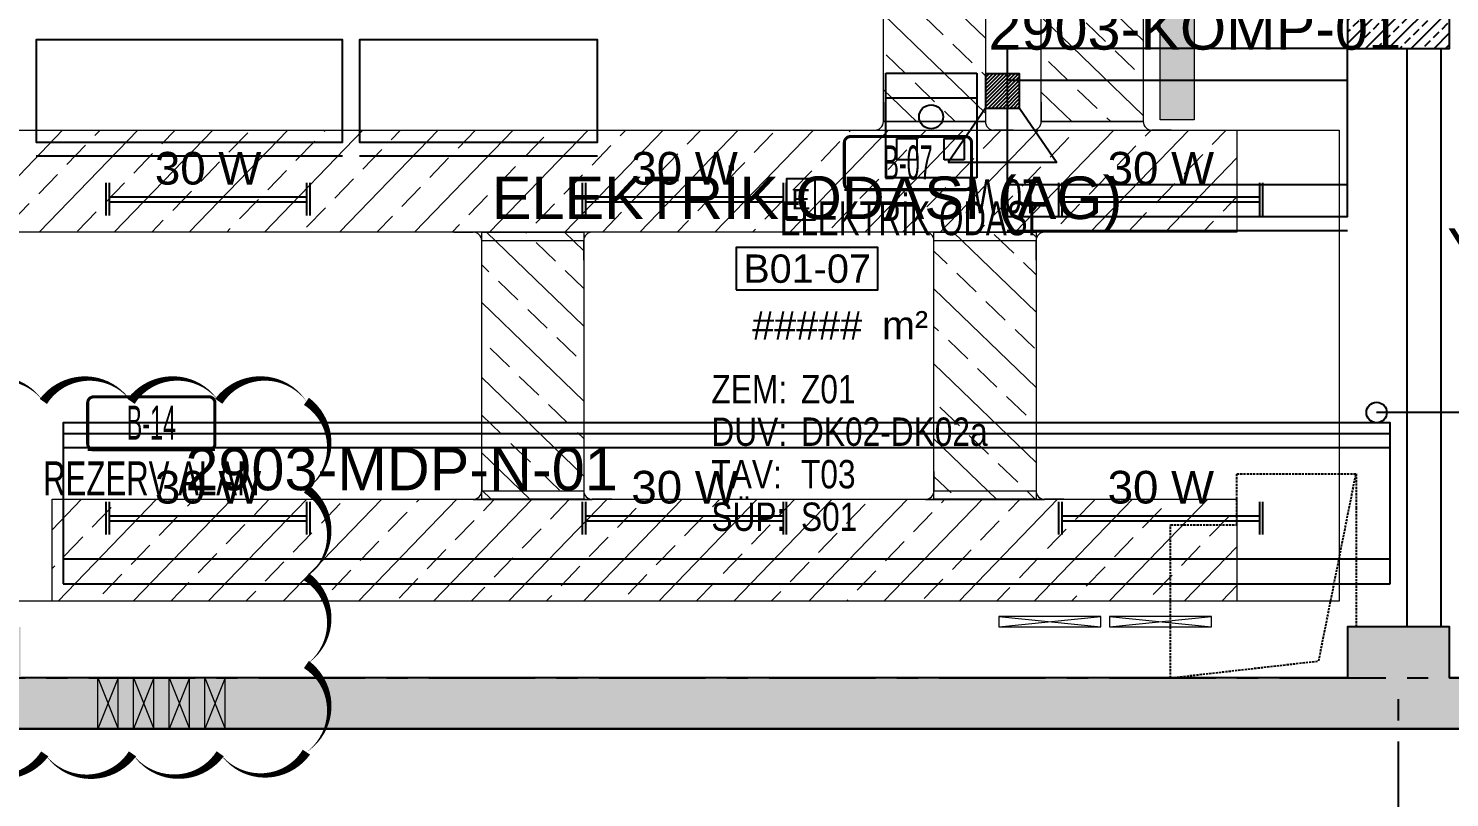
# Model space of a CAD drawing. Header units: millimetres. Extents: x -379292 to 1221486, y 92049 to 447512.
# Drawn here: x -174710 to -166355, y 100115 to 104637 of the extents above; entities that cross this region are included whole.
import ezdxf
from ezdxf.enums import TextEntityAlignment as Align
from ezdxf.lldxf.tags import DXFTag

# ---------------------------------------------------------------- set-up
doc = ezdxf.new("R2010")
doc.units = ezdxf.units.MM
doc.linetypes.add('CENTER', pattern=[2, 1.25, -0.25, 0.25, -0.25])
doc.linetypes.add('HIDDEN', pattern=[9.525, 6.35, -3.175])
for name, color, linetype in [('-M-MAHAL-DEBILER', 7, 'Continuous'), ('-M-MAHAL-ETIKET-NOT', 7, 'Continuous'), ('-M-MAHAL-ETIKET-NOTM', 7, 'Continuous'), ('-M-MAHAL-ETK-', 7, 'Continuous'), ('-M-MAHAL-HAVA-DEGISIM', 7, 'Continuous'), ('-M-MAHAL-NO', 7, 'Continuous'), ('-M-MAHAL-NOM', 7, 'Continuous'), ('05_AXIS', 211, 'CENTER'), ('05_HATCH CONCRETE', 141, 'Continuous'), ('05_HATCH SOLID-1', 252, 'Continuous'), ('05_HATCH SOLID-2', 253, 'Continuous'), ('05_HOLE MC', 150, 'Continuous'), ('05_MATERIAL TEXT', 112, 'Continuous'), ('05_REV', 5, 'Continuous'), ('05_ROOM M2', 161, 'Continuous'), ('05_ROOM NAME', 153, 'Continuous'), ('05_ROOM NUMBER', 152, 'Continuous'), ('05_WALL', 3, 'Continuous'), ('08_LAMP', 4, 'Continuous'), ('08_LOUD SYSTEM', 4, 'Continuous'), ('08_PANEL', 4, 'Continuous'), ('08_POWER SYSTEM', 4, 'Continuous'), ('08_SOCKET', 4, 'Continuous')]:
    doc.layers.add(name, color=color, linetype=linetype)
for name, color, linetype, lineweight in [('06_FORMWORK HIDDEN', 252, 'HIDDEN2', 0), ('08_600', 6, 'Continuous', 9), ('E_CT_AYDINLATMA', 3, 'Continuous', 9), ('E_CT_KA', 4, 'Continuous', 9)]:
    doc.layers.add(name, color=color, linetype=linetype, lineweight=lineweight)
doc.styles.add('-M-ISSO-TEXT-TTF', font='ARIALN.TTF')
doc.styles.add('-M-MHLETK-NOT', font='romans.shx', dxfattribs={"width": 0.7})
doc.styles.add('-M-MHLETK-TEXT', font='ARIALN.TTF', dxfattribs={"width": 0.7})
doc.styles.add('DIM', font='arial.ttf')
doc.styles.get("Standard").update_dxf_attribs({"font": 'segoeuil.ttf'})
doc.styles.add('TR', font='tsimpali.shx', dxfattribs={"width": 0.7})
doc.styles.add('YAZI-2', font='arial.ttf', dxfattribs={"height": 2})
doc.styles.add('YAZI-3', font='arial.ttf', dxfattribs={"height": 3})
tags = doc.linetypes.add('HIDDEN2', pattern=[0.1875, 0.125, -0.0625]).pattern_tags.tags
tags[6:7] = [DXFTag(74, 4), DXFTag(75, 0), DXFTag(340, '0'), DXFTag(46, 0.0), DXFTag(50, 0.0), DXFTag(44, 0.0), DXFTag(45, 0.0)]
tags[4:5] = [DXFTag(74, 4), DXFTag(75, 0), DXFTag(340, '0'), DXFTag(46, 0.0), DXFTag(50, 0.0), DXFTag(44, 0.0), DXFTag(45, 0.0)]
pattern_1 = [(225, (905000, -3e-07), (67.351921, -67.351921), []), (225, (904932.65, -3e-07), (67.351921, -67.351921), [47.625, -23.8125])]

# ---------------------------------------------------------------- blocks, each defined once
blk = doc.blocks.new('202_Aks')
at = {"layer": '05_AXIS', "ltscale": 500}
for p, q in [((-5000, -177300), (142900, -177300)), ((74700, -182300), (74700, -177300))]:
    blk.add_line(p, q, dxfattribs=at)
blk = doc.blocks.new('başlık')
at = {"layer": '05_MATERIAL TEXT', "style": 'DIM', "width": 0.8}
for s, p in [('ZEM:', (0, 50)), ('DUV:', (0, -100)), ('TAV:', (0, -250)), ('SÜP:', (0, -400))]:
    blk.add_text(s, height=100, dxfattribs=at).set_placement(p, align=Align.MIDDLE_LEFT)
blk = doc.blocks.new('MAHAL')
at = {"layer": '05_ROOM NUMBER'}
blk.add_lwpolyline([(-5.46, -10.75), (4.54, -10.75), (4.54, -7.75), (-5.46, -7.75)], close=True, dxfattribs=at)
at = {"layer": '05_HATCH SOLID-1', "xscale": 0.02, "yscale": 0.02, "zscale": 0.02}
blk.add_blockref('başlık', (-7.21, -18.75), dxfattribs=at)
at = {"layer": '05_MATERIAL TEXT', "style": 'DIM', "width": 0.8}
for tag, p in [('ZEMİN', (-0.89, -17.75)), ('DUVAR', (-0.89, -20.75)), ('TAVAN', (-0.89, -23.75)), ('SÜPÜRGELİK', (-0.89, -26.75))]:
    blk.add_attdef(tag, text='', height=2, dxfattribs=at).set_placement(p, align=Align.MIDDLE_LEFT)
at = {"layer": '05_ROOM M2', "insert": (6.45, -13.24), "char_height": 2, "attachment_point": 5, "style": 'YAZI-2'}
blk.add_mtext_dynamic_manual_height_columns('m²', width=6.9387, gutter_width=625, heights=[0], dxfattribs=at)
at = {"layer": '05_ROOM M2', "style": 'YAZI-2'}
blk.add_attdef('MAHALM2', text='', height=2, dxfattribs=at).set_placement((-0.46, -13.25), align=Align.MIDDLE_CENTER)
at = {"layer": '05_ROOM NAME', "style": 'YAZI-3'}
for tag, p in [('INGMAHALADI', (-0.46, 0.75)), ('TURMAHALADI', (-0.46, -4.25))]:
    blk.add_attdef(tag, text='', height=3, dxfattribs=at).set_placement(p, align=Align.MIDDLE_CENTER)
at = {"layer": '05_ROOM NUMBER', "style": 'YAZI-2'}
blk.add_attdef('MAHALNO', text='', height=2, dxfattribs=at).set_placement((-0.46, -9.25), align=Align.MIDDLE_CENTER)
blk = doc.blocks.new('OtoParkBodrumKatMimari')
at = {"layer": '05_HATCH CONCRETE'}
h = blk.add_hatch(dxfattribs=at)
h.set_pattern_fill('ANSI33', color=8, scale=15, angle=180, style=0)
h.set_pattern_definition(pattern_1)
h.paths.add_polyline_path([(142600, 59700), (142799.9, 59700), (139870.2, 56380.9), (139645.3, 56579.4), (139248.3, 56129.6), (139473.2, 55931.1), (135668.1, 51620.2), (135443.2, 51818.7), (134847.6, 51144), (135072.5, 50945.4), (131505.7, 46904.4), (131280.8, 47103), (130883.7, 46653.1), (131108.6, 46454.6), (127899.1, 42818.4), (127674.2, 43017), (127277.1, 42567.1), (127502.1, 42368.6), (124481.2, 38946.1), (124256.2, 39144.7), (123859.2, 38694.8), (124084.1, 38496.3), (120848.1, 34830.2), (120623.2, 35028.7), (120027.6, 34353.9), (120252.6, 34155.4), (117433.5, 30961.6), (117208.6, 31160.1), (116811.5, 30710.3), (117036.4, 30511.8), (113992.4, 27063), (113767.5, 27261.6), (113370.4, 26811.7), (113595.3, 26613.2), (110385.8, 22977), (110160.9, 23175.6), (109763.9, 22725.7), (109988.8, 22527.2), (106785.9, 18898.6), (106561, 19097.1), (105965.4, 18422.3), (106190.3, 18223.8), (103361.3, 15018.7), (103136.4, 15217.3), (102739.4, 14767.4), (102964.3, 14568.9), (99776.9, 10957.9), (99552, 11156.4), (99155, 10706.6), (99379.9, 10508), (96302.7, 7021.8), (96077.8, 7220.4), (95614.6, 6695.6), (95839.5, 6497), (93887.3, 4285.3), (93662.4, 4483.9), (93265.4, 4034), (93490.3, 3835.5), (90240.2, 153.3), (90240.2, 300), (89640.2, 300), (89640.2, 0), (88400, 0), (88400, 300), (87800, 300), (87800, 0), (80000, 0), (80000, 300), (79400, 300), (79400, 0), (71600, 0), (71600, 300), (71000, 300), (71000, -300), (90240.2, -300), (143200, 59700), (143200, 67400), (142600, 67400), (142600, 66800), (142900, 66800), (142900, 64150), (142600, 64150), (142600, 63550), (142900, 63550), (142900, 60300), (142600, 60300)])
h = blk.add_hatch(dxfattribs=at)
h.set_pattern_fill('ANSI33', color=8, scale=15, angle=180, style=0)
h.set_pattern_definition(pattern_1)
h.paths.add_polyline_path([(80000, 4300), (79400, 4300), (79400, 3700), (80000, 3700)])
at = {"color": 5}
for points in [[(99379.9, 10508), (96302.7, 7021.8), (96077.8, 7220.4), (95614.6, 6695.6), (95839.5, 6497), (93887.3, 4285.3), (93662.4, 4483.9), (93265.4, 4034), (93490.3, 3835.5), (90240.2, 153.3), (90240.2, 300), (89640.2, 300), (89640.2, 0), (88400, 0), (88400, 300), (87800, 300), (87800, 0), (80000, 0), (80000, 300), (79400, 300), (79400, 0), (71600, 0)], [(71000, -300), (90240.2, -300), (143200, 59700)]]:
    blk.add_lwpolyline(points, dxfattribs=at)
blk.add_lwpolyline([(80000, 4300), (79400, 4300), (79400, 3700), (80000, 3700)], close=True, dxfattribs=at)
at = {"layer": '05_HATCH SOLID-2', "color": 251, "ltscale": 25}
blk.add_lwpolyline([(150500, -8770), (150500, 187430), (4700, 187430), (4700, 177600), (135600, 177600), (135600, 144600), (143200, 144600), (143200, 59700), (90240.2, -300), (70300, -300), (63119.3, 5880.5)], dxfattribs=at)
at = {"layer": '05_HOLE MC', "linetype": 'HIDDEN', "ltscale": 2}
for points in [[(78360, 0), (79230.9, 99.3), (79450, 1200)], [(79450, 1000), (79450, 300), (79400, 300), (79400.6, 0), (78360, 0), (78360, 900), (78750, 900), (78750, 1200)], [(78750, 1200), (79450, 1200), (79450, 1000)]]:
    blk.add_lwpolyline(points, dxfattribs=at)
at = {"layer": '05_REV'}
blk.add_lwpolyline([(71225.6, -447.5, 0, 51.6, 0.520567), (71741.2, -447, 0, 51.6, 0.520567), (72256.9, -446.6, 0, 51.6, 0.520567), (72772.5, -446.2, 0, 51.6, 0.520567), (73279.3, -436.8, 0, 51.6, 0.520567), (73279.3, 78.8, 0, 51.6, 0.520567), (73279.3, 594.5, 0, 51.6, 0.520567), (73279.3, 1110.1, 0, 51.6, 0.520567), (73279.3, 1625.8, 0, 51.6, 0.520567), (72764.1, 1625.8, 0, 51.6, 0.520567), (72248.4, 1625.3, 0, 51.6, 0.520567), (71732.8, 1624.9, 0, 51.6, 0.520567), (71217.1, 1624.5, 0, 51.6, 0.520567)], format="xyseb", dxfattribs=at)
at = {"layer": '05_WALL', "color": 8, "flags": 128}
for points in [[(79750, 300), (79750, 3700)], [(79950, 300), (79950, 3700)]]:
    blk.add_lwpolyline(points, dxfattribs=at)
at = {"layer": '06_FORMWORK HIDDEN'}
for points in [[(72052.5, -300), (72052.5, 0), (72172.5, -300), (72172.5, 0), (72052.5, -300)], [(72262.5, -300), (72262.5, 0), (72382.5, -300), (72382.5, 0), (72262.5, -300)], [(72472.5, -300), (72472.5, 0), (72592.5, -300), (72592.5, 0), (72472.5, -300)], [(72682.5, -300), (72682.5, 0), (72802.5, -300), (72802.5, 0), (72682.5, -300)]]:
    blk.add_lwpolyline(points, dxfattribs=at)
at = {"layer": '08_POWER SYSTEM', "ltscale": 25}
for points in [[(73490.9, 3150), (73490.9, 3750), (71690.9, 3750), (71690.9, 3150)], [(74990.9, 3150), (74990.9, 3750), (73590.9, 3750), (73590.9, 3150)], [(79400, 2900), (79400, 3700), (77400, 3700), (77400, 2900)], [(79650, 700), (79650, 1500), (71850, 1500), (71850, 700)]]:
    blk.add_lwpolyline(points, close=True, dxfattribs=at)
at = {"layer": '05_AXIS'}
blk.add_blockref('202_Aks', (5000, 177300), dxfattribs=at)
at = {"layer": '05_ROOM NUMBER'}
ref = blk.add_blockref('MAHAL', (76261.2, 3176.4), dxfattribs=dict(at, xscale=83.33333333333333, yscale=83.33333333333333, zscale=83.33333333333333))
ref.add_attrib('TURMAHALADI', 'ELEKTRİK ODASI (AG)', dxfattribs={"layer": '05_ROOM NAME', "height": 250, "style": 'YAZI-3'}).set_placement((76223, 2822.3), align=Align.MIDDLE_CENTER)
ref.add_attrib('MAHALNO', 'B01-07', dxfattribs={"height": 166.67, "style": 'YAZI-2'}).set_placement((76223, 2405.6), align=Align.MIDDLE_CENTER)
ref.add_attrib('MAHALM2', '#####', dxfattribs={"layer": '05_ROOM M2', "height": 166.67, "style": 'YAZI-2'}).set_placement((76223, 2072.3), align=Align.MIDDLE_CENTER)
ref.add_attrib('ZEMİN', 'Z01', dxfattribs={"layer": '05_MATERIAL TEXT', "height": 166.67, "style": 'DIM', "width": 0.8}).set_placement((76186.9, 1697.3), align=Align.MIDDLE_LEFT)
ref.add_attrib('DUVAR', 'DK02-DK02a', dxfattribs={"layer": '05_MATERIAL TEXT', "height": 166.67, "style": 'DIM', "width": 0.8}).set_placement((76186.9, 1447.3), align=Align.MIDDLE_LEFT)
ref.add_attrib('TAVAN', 'T03', dxfattribs={"layer": '05_MATERIAL TEXT', "height": 166.67, "style": 'DIM', "width": 0.8}).set_placement((76186.9, 1197.3), align=Align.MIDDLE_LEFT)
ref.add_attrib('SÜPÜRGELİK', 'S01', dxfattribs={"layer": '05_MATERIAL TEXT', "height": 166.67, "style": 'DIM', "width": 0.8}).set_placement((76186.9, 947.3), align=Align.MIDDLE_LEFT)
ref = blk.add_blockref('MAHAL', (81712.3, 2871.9), dxfattribs=dict(at, xscale=83.33333333333333, yscale=83.33333333333333, zscale=83.33333333333333))
ref.add_attrib('TURMAHALADI', 'YANGIN MERDİVENİ', dxfattribs={"layer": '05_ROOM NAME', "height": 250, "style": 'YAZI-3'}).set_placement((81674.1, 2517.8), align=Align.MIDDLE_CENTER)
ref.add_attrib('MAHALNO', 'B01-08', dxfattribs={"height": 166.67, "style": 'YAZI-2'}).set_placement((81674.1, 2101.1), align=Align.MIDDLE_CENTER)
ref.add_attrib('MAHALM2', '#####', dxfattribs={"layer": '05_ROOM M2', "height": 166.67, "style": 'YAZI-2'}).set_placement((81674.1, 1767.8), align=Align.MIDDLE_CENTER)
ref.add_attrib('ZEMİN', 'Z02b', dxfattribs={"layer": '05_MATERIAL TEXT', "height": 166.67, "style": 'DIM', "width": 0.8}).set_placement((81638, 1392.8), align=Align.MIDDLE_LEFT)
ref.add_attrib('DUVAR', 'DK03', dxfattribs={"layer": '05_MATERIAL TEXT', "height": 166.67, "style": 'DIM', "width": 0.8}).set_placement((81638, 1142.8), align=Align.MIDDLE_LEFT)
ref.add_attrib('TAVAN', 'T03', dxfattribs={"layer": '05_MATERIAL TEXT', "height": 166.67, "style": 'DIM', "width": 0.8}).set_placement((81638, 892.8), align=Align.MIDDLE_LEFT)
ref.add_attrib('SÜPÜRGELİK', 'S01', dxfattribs={"layer": '05_MATERIAL TEXT', "height": 166.67, "style": 'DIM', "width": 0.8}).set_placement((81638, 642.8), align=Align.MIDDLE_LEFT)
blk = doc.blocks.new('PANO-180X60_100')
at = {"layer": '08_PANEL'}
blk.add_line((-90, 68.4), (90, 68.4), dxfattribs=at)
blk.add_lwpolyline([(-90, 0), (90, 0), (90, 60), (-90, 60)], close=True, dxfattribs=at)
blk = doc.blocks.new('PANO-140X60_100')
at = {"layer": '08_PANEL'}
blk.add_line((-70, 68.4), (70, 68.4), dxfattribs=at)
blk.add_lwpolyline([(-70, 0), (70, 0), (70, 60), (-70, 60)], close=True, dxfattribs=at)
blk = doc.blocks.new('PANO-780X80_100')
at = {"layer": '08_PANEL'}
for p, q in [((-390, 88.4), (390, 88.4)), ((390, 80), (-390, 80)), ((-390, 80), (-390, 0)), ((390, 0), (390, 80)), ((-390, 0), (390, 0))]:
    blk.add_line(p, q, dxfattribs=at)
blk = doc.blocks.new('PANO-2000X80_100')
at = {"layer": '08_PANEL'}
blk.add_line((-100, 88.4), (100, 88.4), dxfattribs=at)
blk.add_lwpolyline([(-100, 0), (100, 0), (100, 80), (-100, 80)], close=True, dxfattribs=at)
blk = doc.blocks.new('*U976')
h = blk.add_hatch()
h.set_pattern_fill('ANSI33', color=0, scale=50, angle=1, style=0)
h.paths.add_polyline_path([(-78993.8, 200), (5063.5, 200), (5063.5, 0), (-78993.8, 0)])
at = {"color": 0}
blk.add_lwpolyline([(-78993.8, 200), (5063.5, 200), (5063.5, 0), (-78993.8, 0)], close=True, dxfattribs=at)
at = {"ltscale": 25, "flags": 1}
for tag, p in [('YUKSEKLIK', (-228.6, -148.7)), ('KALINLIK', (-228.6, -213.3))]:
    blk.add_attdef(tag, p, '', height=50, dxfattribs=at)
blk = doc.blocks.new('*U979')
h = blk.add_hatch()
h.set_pattern_fill('ANSI33', color=0, scale=50, angle=1, style=0)
h.paths.add_polyline_path([(1173.2, 600), (11212.6, 600), (11212.6, 0), (1173.2, 0)])
at = {"color": 0}
blk.add_lwpolyline([(1173.2, 600), (11212.6, 600), (11212.6, 0), (1173.2, 0)], close=True, dxfattribs=at)
at = {"ltscale": 25, "flags": 1}
for tag, p in [('YUKSEKLIK', (-228.6, -148.7)), ('KALINLIK', (-228.6, -213.3))]:
    blk.add_attdef(tag, p, '', height=50, dxfattribs=at)
blk = doc.blocks.new('*U980')
h = blk.add_hatch()
h.set_pattern_fill('ANSI33', color=0, scale=50, angle=1, style=0)
h.paths.add_polyline_path([(1173.2, 600), (8138.5, 600), (8138.5, 0), (1173.2, 0)])
at = {"color": 0}
blk.add_lwpolyline([(1173.2, 600), (8138.5, 600), (8138.5, 0), (1173.2, 0)], close=True, dxfattribs=at)
at = {"ltscale": 25, "flags": 1}
for tag, p in [('YUKSEKLIK', (-228.6, -148.7)), ('KALINLIK', (-228.6, -213.3))]:
    blk.add_attdef(tag, p, '', height=50, dxfattribs=at)
blk = doc.blocks.new('*U981')
h = blk.add_hatch()
h.set_pattern_fill('ANSI33', color=0, scale=50, angle=1, style=0)
h.paths.add_polyline_path([(3093.2, 600), (4663.2, 600), (4663.2, 0), (3093.2, 0)])
at = {"color": 0}
blk.add_lwpolyline([(3093.2, 600), (4663.2, 600), (4663.2, 0), (3093.2, 0)], close=True, dxfattribs=at)
at = {"ltscale": 25, "flags": 1}
for tag, p in [('YUKSEKLIK', (-228.6, -148.7)), ('KALINLIK', (-228.6, -213.3))]:
    blk.add_attdef(tag, p, '', height=50, dxfattribs=at)
blk = doc.blocks.new('*U983')
h = blk.add_hatch()
h.set_pattern_fill('ANSI33', color=0, scale=50, angle=1, style=0)
h.paths.add_polyline_path([(691.2, 600), (5073.4, 600), (5073.4, 0), (691.2, 0)])
at = {"color": 0}
blk.add_lwpolyline([(691.2, 600), (5073.4, 600), (5073.4, 0), (691.2, 0)], close=True, dxfattribs=at)
at = {"ltscale": 25, "flags": 1}
for tag, p in [('YUKSEKLIK', (-228.6, -148.7)), ('KALINLIK', (-228.6, -213.3))]:
    blk.add_attdef(tag, p, '', height=50, dxfattribs=at)
blk = doc.blocks.new('*U982')
h = blk.add_hatch()
h.set_pattern_fill('ANSI33', color=0, scale=50, angle=1, style=0)
h.paths.add_polyline_path([(3093.2, 600), (4663.2, 600), (4663.2, 0), (3093.2, 0)])
at = {"color": 0}
blk.add_lwpolyline([(3093.2, 600), (4663.2, 600), (4663.2, 0), (3093.2, 0)], close=True, dxfattribs=at)
at = {"ltscale": 25, "flags": 1}
for tag, p in [('YUKSEKLIK', (-228.6, -148.7)), ('KALINLIK', (-228.6, -213.3))]:
    blk.add_attdef(tag, p, '', height=50, dxfattribs=at)
blk = doc.blocks.new('*U488')
at = {"color": 0}
for p, q in [((-164, 164), (-50, 164)), ((-50, 164), (-50, 167)), ((-50, 167), (650, 167)), ((0, 0), (0, 114)), ((600, 114), (0, 114)), ((600, 0), (600, 114)), ((650, 167), (650, 164)), ((764, 164), (650, 164))]:
    blk.add_line(p, q, dxfattribs=at)
for centre, start, end in [((-50, 114), 0, 90), ((650, 114), 90, 180)]:
    blk.add_arc(centre, 50, start, end, dxfattribs=at)
blk = doc.blocks.new('*U489')
at = {"color": 0}
for p, q in [((-164, 164), (-50, 164)), ((-50, 164), (-50, 167)), ((-50, 167), (650, 167)), ((0, 0), (0, 114)), ((600, 114), (0, 114)), ((600, 0), (600, 114)), ((650, 167), (650, 164)), ((764, 164), (650, 164))]:
    blk.add_line(p, q, dxfattribs=at)
for centre, start, end in [((-50, 114), 0, 90), ((650, 114), 90, 180)]:
    blk.add_arc(centre, 50, start, end, dxfattribs=at)
blk = doc.blocks.new('*U490')
at = {"color": 0}
for p, q in [((-164, 164), (-50, 164)), ((-50, 164), (-50, 167)), ((-50, 167), (650, 167)), ((0, 0), (0, 114)), ((600, 114), (0, 114)), ((600, 0), (600, 114)), ((650, 167), (650, 164)), ((764, 164), (650, 164))]:
    blk.add_line(p, q, dxfattribs=at)
for centre, start, end in [((-50, 114), 0, 90), ((650, 114), 90, 180)]:
    blk.add_arc(centre, 50, start, end, dxfattribs=at)
blk = doc.blocks.new('*U491')
at = {"color": 0}
for p, q in [((-164, 164), (-50, 164)), ((-50, 164), (-50, 167)), ((-50, 167), (650, 167)), ((0, 0), (0, 114)), ((600, 114), (0, 114)), ((600, 0), (600, 114)), ((650, 167), (650, 164)), ((764, 164), (650, 164))]:
    blk.add_line(p, q, dxfattribs=at)
for centre, start, end in [((-50, 114), 0, 90), ((650, 114), 90, 180)]:
    blk.add_arc(centre, 50, start, end, dxfattribs=at)
blk = doc.blocks.new('*U492')
at = {"color": 0}
for p, q in [((-164, 164), (-50, 164)), ((-50, 164), (-50, 167)), ((-50, 167), (650, 167)), ((0, 0), (0, 114)), ((600, 114), (0, 114)), ((600, 0), (600, 114)), ((650, 167), (650, 164)), ((764, 164), (650, 164))]:
    blk.add_line(p, q, dxfattribs=at)
for centre, start, end in [((-50, 114), 0, 90), ((650, 114), 90, 180)]:
    blk.add_arc(centre, 50, start, end, dxfattribs=at)
blk = doc.blocks.new('*U493')
at = {"color": 0}
for p, q in [((-164, 164), (-50, 164)), ((-50, 164), (-50, 167)), ((-50, 167), (650, 167)), ((0, 0), (0, 114)), ((600, 114), (0, 114)), ((600, 0), (600, 114)), ((650, 167), (650, 164)), ((764, 164), (650, 164))]:
    blk.add_line(p, q, dxfattribs=at)
for centre, start, end in [((-50, 114), 0, 90), ((650, 114), 90, 180)]:
    blk.add_arc(centre, 50, start, end, dxfattribs=at)
blk = doc.blocks.new('*U1003')
h = blk.add_hatch()
h.set_pattern_fill('ANSI33', color=0, scale=50, angle=1, style=0)
h.paths.add_polyline_path([(691.2, 600), (5073.4, 600), (5073.4, 0), (691.2, 0)])
at = {"color": 0}
blk.add_lwpolyline([(691.2, 600), (5073.4, 600), (5073.4, 0), (691.2, 0)], close=True, dxfattribs=at)
at = {"ltscale": 25, "flags": 1}
for tag, p in [('YUKSEKLIK', (-228.6, -148.7)), ('KALINLIK', (-228.6, -213.3))]:
    blk.add_attdef(tag, p, '', height=50, dxfattribs=at)
blk = doc.blocks.new('*U517')
at = {"color": 0}
for p, q in [((-164, 164), (-50, 164)), ((-50, 164), (-50, 167)), ((-50, 167), (650, 167)), ((0, 0), (0, 114)), ((600, 114), (0, 114)), ((600, 0), (600, 114)), ((650, 167), (650, 164)), ((764, 164), (650, 164))]:
    blk.add_line(p, q, dxfattribs=at)
for centre, start, end in [((-50, 114), 0, 90), ((650, 114), 90, 180)]:
    blk.add_arc(centre, 50, start, end, dxfattribs=at)
blk = doc.blocks.new('40 W SIVA ÜSTÜ ETANJ LED 50')
at = {"layer": '08_LAMP'}
for p, q in [((-625, -100), (-625, 100)), ((-605, -100), (-605, 100)), ((605, -100), (605, 100)), ((625, -100), (625, 100)), ((-605, 15), (605, 15)), ((-605, -15), (605, -15))]:
    blk.add_line(p, q, dxfattribs=at)
at = {"layer": '08_LAMP', "color": 2, "style": 'YAZI-2'}
blk.add_text('30 W', height=200, dxfattribs=at).set_placement((0, 90), align=Align.CENTER)
blk = doc.blocks.new('40 W SIVA ÜSTÜ ETANJ LED E 50')
at = {"layer": '08_LAMP'}
for p, q in [((-625, -100), (-625, 100)), ((-605, -100), (-605, 100)), ((605, -100), (605, 100)), ((625, -100), (625, 100)), ((-605, 15), (605, 15)), ((-605, -15), (605, -15))]:
    blk.add_line(p, q, dxfattribs=at)
blk.add_lwpolyline([(625, -125), (800, -125), (800, 125), (625, 125)], close=True, dxfattribs=at)
at = {"layer": '08_LAMP', "color": 2, "style": 'YAZI-2'}
blk.add_text('30 W', height=200, dxfattribs=at).set_placement((0, 90), align=Align.CENTER)
blk.add_text('E', height=125, dxfattribs=at).set_placement((712.5, 0), align=Align.MIDDLE)
blk = doc.blocks.new('PRIZKOM 50')
at = {"layer": '08_SOCKET', "color": 3}
for p, q in [((-191.1, 0), (-191.1, 438.5)), ((-191.1, 438.5), (191.1, 438.5)), ((191.1, 438.5), (191.1, 0)), ((-191.1, 335.3), (191.1, 335.3)), ((-145.1, 75.8), (-145.1, 164.7)), ((-145.1, 164.7), (-60.9, 164.7)), ((-60.9, 164.7), (-60.9, 75.8)), ((54.5, 164.7), (138.7, 164.7)), ((54.5, 75.8), (54.5, 164.7)), ((138.7, 164.7), (138.7, 75.8)), ((-60.9, 75.8), (-145.1, 75.8)), ((138.7, 75.8), (54.5, 75.8)), ((191.1, 0), (-191.1, 0))]:
    blk.add_line(p, q, dxfattribs=at)
blk.add_circle((-0.8, 256), 50.5, dxfattribs=at)
blk = doc.blocks.new('15 W HORN 100_HARİCİ TİP')
at = {"layer": '08_LOUD SYSTEM'}
h = blk.add_hatch(dxfattribs=at)
h.set_pattern_fill('ANSI31', color=2, scale=4.8)
h.set_pattern_definition([(45, (-341645.439, -380325.335), (-10.77630735, 10.77630735), [])])
h.paths.add_polyline_path([(-100, 0), (100, 0), (100, 200), (-100, 200)])
at = {"layer": '08_LOUD SYSTEM', "ltscale": 2}
for p, q in [((-320, 520), (320, 520)), ((-100, 200), (-320, 520)), ((100, 200), (320, 520))]:
    blk.add_line(p, q, dxfattribs=at)
at = {"layer": '08_LOUD SYSTEM'}
blk.add_lwpolyline([(100, 0), (100, 200), (-100, 200), (-100, 0)], close=True, dxfattribs=at)
at = {"layer": '08_LOUD SYSTEM', "color": 2, "ltscale": 2, "style": 'TR', "width": 0.7}
blk.add_text('10 W', height=200, dxfattribs=at).set_placement((0, 620), align=Align.CENTER)
blk = doc.blocks.new('M-MHLETK-YNG')
at = {"layer": '-M-MAHAL-ETK-', "color": 0}
for p, q in [((-2.078, 0), (2.078, 0)), ((-1.161, 0), (-1.161, 0))]:
    blk.add_line(p, q, dxfattribs=at)
at = {"layer": '-M-MAHAL-ETK-', "color": 0, "const_width": 0.1}
blk.add_lwpolyline([(-1.878, 1.735), (1.878, 1.735, -0.414214), (2.078, 1.535), (2.078, 0.2, -0.414214), (1.878, 0), (-1.878, 0, -0.414214), (-2.078, 0.2), (-2.078, 1.535, -0.414214)], format="xyb", close=True, dxfattribs=at)
at = {"layer": '-M-MAHAL-DEBILER', "color": 4, "style": '-M-MHLETK-NOT', "width": 0.5, "flags": 8}
blk.add_attdef('DEBIS', text='', height=0.4, dxfattribs=at).set_placement((-2.173, 2.145), align=Align.MIDDLE_CENTER)
at = {"layer": '-M-MAHAL-DEBILER', "color": 191, "style": '-M-MHLETK-NOT', "width": 0.5, "flags": 8}
blk.add_attdef('DEBIR', text='', height=0.4, dxfattribs=at).set_placement((-1.613, 2.145), align=Align.MIDDLE_CENTER)
at = {"layer": '-M-MAHAL-DEBILER', "color": 31, "style": '-M-MHLETK-NOT', "width": 0.5, "flags": 8}
blk.add_attdef('DEBIF', text='', height=0.4, dxfattribs=at).set_placement((1.585, 2.145), align=Align.MIDDLE_CENTER)
at = {"layer": '-M-MAHAL-DEBILER', "color": 1, "style": '-M-MHLETK-NOT', "width": 0.5, "flags": 8}
blk.add_attdef('DEBIE', text='', height=0.4, dxfattribs=at).set_placement((2.32, 2.145), align=Align.MIDDLE_CENTER)
at = {"layer": '-M-MAHAL-ETIKET-NOT', "color": 3, "style": '-M-MHLETK-NOT', "width": 0.5, "flags": 9}
for tag, p, height in [('KLKTR', (-2.617, 1.425), 0.04), ('HL', (-2.616, 1.493), 0.0286), ('RDY-BOY1', (-2.614, 1.37), 0.0286), ('HLA', (-2.521, 1.493), 0.0286), ('RDY-TIP1', (-2.5, 1.37), 0.0286), ('RDY-ADET1', (-2.389, 1.37), 0.0286), ('RDY-ISI1', (-2.265, 1.37), 0.0286), ('AHU', (-2.225, 1.439), 0.0286), ('SHG', (-2.225, 1.493), 0.0286), ('LHG', (-2.132, 1.493), 0.0286), ('RDY-BNP1', (-2.102, 1.37), 0.0286), ('HG', (-2.039, 1.493), 0.0286), ('RDY-BNK1', (-1.964, 1.37), 0.0286), ('HGA', (-1.962, 1.493), 0.0286), ('EF', (-1.962, 1.439), 0.0286), ('RDY-BOY2', (-2.614, 1.32), 0.0286), ('RDY-BOY3', (-2.614, 1.27), 0.0286), ('RDY-BOY4', (-2.614, 1.22), 0.0286), ('KON-BOY1', (-2.614, 1.14), 0.0286), ('KON-BOY2', (-2.614, 1.09), 0.0286), ('KON-BOY3', (-2.614, 1.04), 0.0286), ('FCU-TIP1', (-2.614, 0.96), 0.0286), ('FCU-TIP2', (-2.614, 0.91), 0.0286), ('FCU-ADET1', (-2.524, 0.96), 0.0286), ('FCU-ADET2', (-2.524, 0.91), 0.0286), ('RDY-TIP2', (-2.5, 1.32), 0.0286), ('RDY-TIP3', (-2.5, 1.27), 0.0286), ('RDY-TIP4', (-2.5, 1.22), 0.0286), ('KON-TIP1', (-2.5, 1.14), 0.0286), ('KON-TIP2', (-2.5, 1.09), 0.0286), ('KON-TIP3', (-2.5, 1.04), 0.0286), ('FCU-KAP1', (-2.398, 0.96), 0.0286), ('FCU-KAP2', (-2.398, 0.91), 0.0286), ('RDY-ADET2', (-2.389, 1.32), 0.0286), ('RDY-ADET3', (-2.389, 1.27), 0.0286), ('RDY-ADET4', (-2.389, 1.22), 0.0286), ('KON-ADET1', (-2.389, 1.14), 0.0286), ('KON-ADET2', (-2.389, 1.09), 0.0286), ('KON-ADET3', (-2.389, 1.04), 0.0286), ('FCU-DUY1', (-2.272, 0.96), 0.0286), ('FCU-DUY2', (-2.272, 0.91), 0.0286), ('RDY-ISI2', (-2.265, 1.32), 0.0286), ('RDY-ISI3', (-2.265, 1.27), 0.0286), ('RDY-ISI4', (-2.265, 1.22), 0.0286), ('KON-ISI1', (-2.265, 1.14), 0.0286), ('KON-ISI2', (-2.265, 1.09), 0.0286), ('KON-ISI3', (-2.265, 1.04), 0.0286), ('FCU-SOG1', (-2.154, 0.96), 0.0286), ('FCU-SOG2', (-2.154, 0.91), 0.0286), ('RDY-BNP2', (-2.102, 1.32), 0.0286), ('RDY-BNP3', (-2.102, 1.27), 0.0286), ('RDY-BNP4', (-2.102, 1.22), 0.0286), ('KON-BNP1', (-2.102, 1.14), 0.0286), ('KON-BNP2', (-2.102, 1.09), 0.0286), ('KON-BNP3', (-2.102, 1.04), 0.0286), ('FCU-ISI1', (-2.044, 0.96), 0.0286), ('FCU-ISI2', (-2.044, 0.91), 0.0286), ('RDY-BNK2', (-1.964, 1.32), 0.0286), ('RDY-BNK3', (-1.964, 1.27), 0.0286), ('RDY-BNK4', (-1.964, 1.22), 0.0286), ('KON-BNK1', (-1.964, 1.14), 0.0286), ('KON-BNK2', (-1.964, 1.09), 0.0286), ('KON-BNK3', (-1.964, 1.04), 0.0286), ('FCU-DEBI1', (-1.95, 0.96), 0.0286), ('FCU-DEBI2', (-1.95, 0.91), 0.0286), ('FCU-BNP1', (-1.831, 0.96), 0.0286), ('FCU-BNP2', (-1.831, 0.91), 0.0286), ('FCU-BNK1', (-1.614, 0.96), 0.0286), ('FCU-BNK2', (-1.614, 0.91), 0.0286), ('VRV-TIP1', (-2.614, 0.759), 0.0286), ('VRV-TIP2', (-2.614, 0.709), 0.0286), ('FCU-TIP3', (-2.614, 0.86), 0.0286), ('VRV-ADET1', (-2.524, 0.759), 0.0286), ('VRV-ADET2', (-2.524, 0.709), 0.0286), ('FCU-ADET3', (-2.524, 0.86), 0.0286), ('VRV-KAP1', (-2.398, 0.759), 0.0286), ('VRV-KAP2', (-2.398, 0.709), 0.0286), ('FCU-KAP3', (-2.398, 0.86), 0.0286), ('VRV-DUY1', (-2.272, 0.759), 0.0286), ('VRV-DUY2', (-2.272, 0.709), 0.0286), ('FCU-DUY3', (-2.272, 0.86), 0.0286), ('VRV-SOG1', (-2.154, 0.759), 0.0286), ('VRV-SOG2', (-2.154, 0.709), 0.0286), ('FCU-SOG3', (-2.154, 0.86), 0.0286), ('VRV-ISI1', (-2.044, 0.759), 0.0286), ('VRV-ISI2', (-2.044, 0.709), 0.0286), ('FCU-ISI3', (-2.044, 0.86), 0.0286), ('VRV-DEBI1', (-1.95, 0.759), 0.0286), ('VRV-DEBI2', (-1.95, 0.709), 0.0286), ('FCU-DEBI3', (-1.95, 0.86), 0.0286), ('VRV-BNP1', (-1.831, 0.759), 0.0286), ('VRV-BNP2', (-1.831, 0.709), 0.0286), ('FCU-BNP3', (-1.831, 0.86), 0.0286), ('VRV-BNK1', (-1.614, 0.759), 0.0286), ('VRV-BNK2', (-1.614, 0.709), 0.0286), ('FCU-BNK3', (-1.614, 0.86), 0.0286)]:
    blk.add_attdef(tag, p, '', height=height, dxfattribs=at)
at = {"layer": '-M-MAHAL-ETIKET-NOT', "color": 3}
for tag, height, style, width, flags, p in [('ALAN', 0.04, '-M-MHLETK-NOT', 0.5, 9, (-2.581, 1.562)), ('KIS', 0.04, '-M-MHLETK-NOT', 0.5, 9, (-2.59, 1.616)), ('RH', 0.04, '-M-MHLETK-NOT', 0.5, 9, (-2.39, 1.616)), ('YUKSEKLIK', 0.04, '-M-MHLETK-NOT', 0.5, 9, (-2.324, 1.562)), ('YAZ', 0.04, '-M-MHLETK-NOT', 0.5, 9, (-2.178, 1.616)), ('MAH-ADI', 1.111, '-M-ISSO-TEXT-TTF', 0.8, 8, (0, -0.931))]:
    blk.add_attdef(tag, text='', height=height, dxfattribs=dict(at, style=style, width=width, flags=flags)).set_placement(p, align=Align.MIDDLE_CENTER)
at = {"layer": '-M-MAHAL-ETIKET-NOTM', "color": 3, "style": '-M-ISSO-TEXT-TTF', "width": 0.8, "flags": 8}
blk.add_attdef('MAH-ADI2', text='', height=1.111, dxfattribs=at).set_placement((0, -2.549), align=Align.MIDDLE_CENTER)
at = {"layer": '-M-MAHAL-HAVA-DEGISIM', "style": '-M-MHLETK-NOT', "width": 0.5, "flags": 8}
for tag, p in [('HAVADEG', (0, 3.611)), ('HAVA', (0, 2.399))]:
    blk.add_attdef(tag, text='', height=0.6, dxfattribs=at).set_placement(p, align=Align.MIDDLE_CENTER)
at = {"layer": '-M-MAHAL-NO', "color": 7, "style": '-M-MHLETK-TEXT', "width": 0.6, "flags": 8}
blk.add_attdef('MAH-NO', text='', height=1.111, dxfattribs=at).set_placement((0, 0.889), align=Align.MIDDLE_CENTER)
at = {"layer": '-M-MAHAL-NOM', "color": 7, "style": '-M-MHLETK-TEXT', "width": 0.6, "flags": 8}
blk.add_attdef('MAH-NOM', text='', height=1.111, dxfattribs=at).set_placement((0, 0.889), align=Align.MIDDLE_CENTER)

msp = doc.modelspace()

# ---------------------------------------------------------------- block references
at = {"color": 8}
msp.add_blockref('OtoParkBodrumKatMimari', (-246354.8, 100818.8), dxfattribs=at)

# ---------------------------------------------------------------- next in the draw order: linework, layer by layer
at = {"layer": '05_ROOM NUMBER'}
msp.add_lwpolyline([(-165250.2, 102378.8), (-166783.8, 102378.8)], dxfattribs=at)
msp.add_circle((-166783.8, 102378.8), 60.2, dxfattribs=at)
at = {"layer": '08_600', "ltscale": 25}
for points in [[(-167004.8, 101268.8), (-176147, 101268.8), (-176147, 104038.8), (-167004.8, 104038.8)], [(-168404.8, 101178.8), (-169004.8, 101178.8), (-169004.8, 101118.8), (-168404.8, 101118.8)], [(-167754.8, 101178.8), (-168354.8, 101178.8), (-168354.8, 101118.8), (-167754.8, 101118.8)]]:
    msp.add_lwpolyline(points, close=True, dxfattribs=at)
for points in [[(-169004.8, 101178.8), (-168404.8, 101118.8)], [(-169004.8, 101118.8), (-168404.8, 101178.8)], [(-168354.8, 101178.8), (-167754.8, 101118.8)], [(-168354.8, 101118.8), (-167754.8, 101178.8)]]:
    msp.add_lwpolyline(points, dxfattribs=at)

# ---------------------------------------------------------------- next in the draw order: block references
at = {"layer": '-M-MAHAL-ETK-', "ltscale": 25, "xscale": 180, "yscale": 180, "zscale": 180}
for p, values in [((-169538.9, 103688.7), {'MAH-NO': 'B-07', 'MAH-ADI': 'ELEKTRİK ODASI'}), ((-173987.4, 102158.9), {'MAH-NO': 'B-14', 'MAH-ADI': 'REZERV ALAN'})]:
    msp.add_blockref('M-MHLETK-YNG', p, dxfattribs=at).add_auto_attribs(values)
at = {"layer": '08_LAMP', "xscale": 0.96, "yscale": 0.96, "zscale": 0.96}
for name, p in [('40 W SIVA ÜSTÜ ETANJ LED 50', (-173653.2, 103632.3)), ('40 W SIVA ÜSTÜ ETANJ LED E 50', (-170852.1, 103632.3)), ('40 W SIVA ÜSTÜ ETANJ LED 50', (-168052.1, 103632.3)), ('40 W SIVA ÜSTÜ ETANJ LED 50', (-173653.2, 101757.3)), ('40 W SIVA ÜSTÜ ETANJ LED 50', (-170852.1, 101757.3)), ('40 W SIVA ÜSTÜ ETANJ LED 50', (-168052.1, 101757.3))]:
    msp.add_blockref(name, p, dxfattribs=at)
at = {"layer": '08_LOUD SYSTEM', "rotation": 180}
msp.add_blockref('15 W HORN 100_HARİCİ TİP', (-168983, 104368.8), dxfattribs=at)
at = {"layer": '08_POWER SYSTEM', "xscale": 10, "yscale": 10, "zscale": 10, "rotation": 180}
for name, p in [('PANO-180X60_100', (-173764, 104568.8)), ('PANO-140X60_100', (-172064, 104568.8)), ('PANO-2000X80_100', (-167954.8, 104330.9))]:
    msp.add_blockref(name, p, dxfattribs=at)
at = {"layer": '08_POWER SYSTEM', "xscale": 10, "yscale": 10, "zscale": 10}
msp.add_blockref('PANO-780X80_100', (-170604.8, 101371.1), dxfattribs=at)
at = {"layer": '08_SOCKET', "xscale": 1.4, "yscale": 1.4, "zscale": 1.4}
msp.add_blockref('PRIZKOM 50', (-169401.8, 103758.8), dxfattribs=at)
at = {"layer": 'E_CT_AYDINLATMA', "color": 5, "rotation": 270}
msp.add_blockref('*U976', (-168055.7, 109162.2), dxfattribs=at)
at = {"layer": 'E_CT_AYDINLATMA', "color": 2, "rotation": 180}
for name, p in [('*U493', (-169083.7, 104202.8)), ('*U492', (-168155.7, 104202.8)), ('*U517', (-168155.7, 104202.8)), ('*U489', (-171444.8, 102032.8)), ('*U488', (-168786, 102032.8))]:
    msp.add_blockref(name, p, dxfattribs=at)
at = {"layer": 'E_CT_AYDINLATMA', "color": 2}
for name, p in [('*U490', (-172044.8, 103274.8)), ('*U491', (-169386, 103274.8))]:
    msp.add_blockref(name, p, dxfattribs=at)
at = {"layer": 'E_CT_KA', "color": 6}
for name, p, rotation in [('*U983', (-169683.7, 109162.2), 270), ('*U1003', (-168755.7, 109162.2), 270), ('*U979', (-166431.6, 104038.8), 180), ('*U981', (-172044.8, 106532), 270), ('*U982', (-169386, 106532), 270), ('*U980', (-166431.6, 101868.8), 180)]:
    msp.add_blockref(name, p, dxfattribs=dict(at, rotation=rotation))

# ---------------------------------------------------------------- next in the draw order: texts
at = {"layer": '08_PANEL', "style": 'YAZI-3'}
for s, p in [('2903-KOMP-01', (-167852.9, 104511.8)), ('2903-MDP-N-01', (-172515.9, 101921.6))]:
    msp.add_text(s, height=250, dxfattribs=at).set_placement(p, align=Align.CENTER)

doc.saveas('drawing.dxf')
